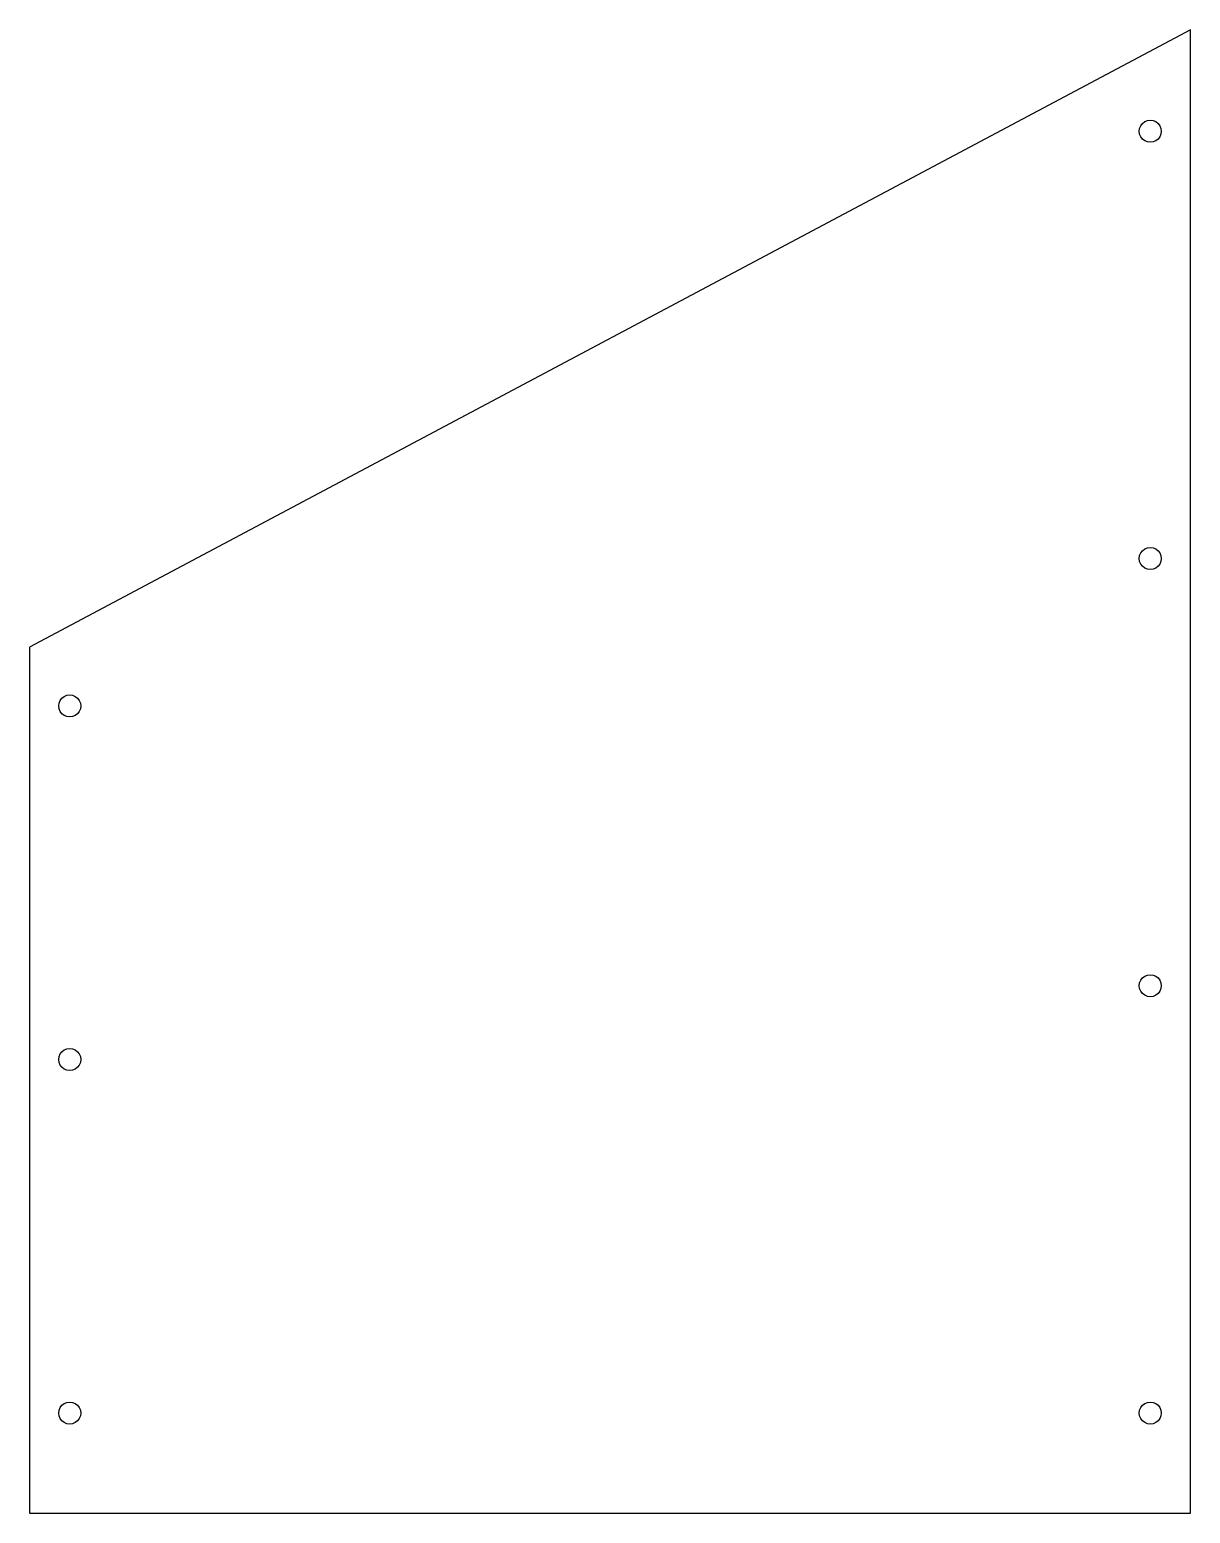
# Model space of a CAD drawing. Header units: metres. Extents: x -145 to 145, y 102 to 472.
import ezdxf

# ---------------------------------------------------------------- set-up
doc = ezdxf.new("R2010")
doc.units = ezdxf.units.M

msp = doc.modelspace()

# ---------------------------------------------------------------- linework, layer by layer
for p, q in [((144.75, 472.174), (-144.75, 318.244)), ((144.75, 102.245), (144.75, 472.174)), ((132.094, 447.569), (132.368, 448.232)), ((132.368, 448.232), (132.805, 448.801)), ((132.805, 448.801), (133.375, 449.238)), ((133.375, 449.238), (134.038, 449.513)), ((134.038, 449.513), (134.75, 449.607)), ((134.75, 449.607), (135.462, 449.513)), ((135.462, 449.513), (136.125, 449.238)), ((136.125, 449.238), (136.695, 448.801)), ((136.695, 448.801), (137.132, 448.232)), ((137.132, 448.232), (137.406, 447.569)), ((132, 446.857), (132.094, 447.569)), ((132.094, 446.145), (132, 446.857)), ((132.368, 445.482), (132.094, 446.145)), ((132.805, 444.912), (132.368, 445.482)), ((133.375, 444.475), (132.805, 444.912)), ((134.038, 444.201), (133.375, 444.475)), ((134.75, 444.107), (134.038, 444.201)), ((135.462, 444.201), (134.75, 444.107)), ((136.125, 444.475), (135.462, 444.201)), ((136.695, 444.912), (136.125, 444.475)), ((137.132, 445.482), (136.695, 444.912)), ((137.406, 446.145), (137.132, 445.482)), ((137.406, 447.569), (137.5, 446.857)), ((137.5, 446.857), (137.406, 446.145)), ((132, 340.32), (132.094, 341.031)), ((132.094, 341.031), (132.368, 341.695)), ((132.368, 341.695), (132.805, 342.264)), ((132.805, 342.264), (133.375, 342.701)), ((133.375, 342.701), (134.038, 342.976)), ((134.038, 342.976), (134.75, 343.07)), ((134.75, 343.07), (135.462, 342.976)), ((135.462, 342.976), (136.125, 342.701)), ((136.125, 342.701), (136.695, 342.264)), ((136.695, 342.264), (137.132, 341.695)), ((137.132, 341.695), (137.406, 341.031)), ((137.406, 341.031), (137.5, 340.32)), ((132.094, 339.608), (132, 340.32)), ((132.368, 338.945), (132.094, 339.608)), ((132.805, 338.375), (132.368, 338.945)), ((133.375, 337.938), (132.805, 338.375)), ((134.038, 337.663), (133.375, 337.938)), ((134.75, 337.57), (134.038, 337.663)), ((135.462, 337.663), (134.75, 337.57)), ((136.125, 337.938), (135.462, 337.663)), ((136.695, 338.375), (136.125, 337.938)), ((137.132, 338.945), (136.695, 338.375)), ((137.406, 339.608), (137.132, 338.945)), ((137.5, 340.32), (137.406, 339.608)), ((-144.75, 318.244), (-144.75, 102.245)), ((-137.5, 303.561), (-137.406, 304.273)), ((-137.406, 302.849), (-137.5, 303.561)), ((-137.406, 304.273), (-137.132, 304.936)), ((-137.132, 304.936), (-136.695, 305.506)), ((-136.695, 305.506), (-136.125, 305.943)), ((-136.125, 305.943), (-135.462, 306.218)), ((-135.462, 306.218), (-134.75, 306.311)), ((-134.75, 306.311), (-134.038, 306.218)), ((-134.038, 306.218), (-133.375, 305.943)), ((-133.375, 305.943), (-132.805, 305.506)), ((-132.805, 305.506), (-132.368, 304.936)), ((-132.368, 304.936), (-132.094, 304.273)), ((-132.094, 304.273), (-132, 303.561)), ((-132, 303.561), (-132.094, 302.849)), ((-137.132, 302.186), (-137.406, 302.849)), ((-136.695, 301.617), (-137.132, 302.186)), ((-136.125, 301.18), (-136.695, 301.617)), ((-135.462, 300.905), (-136.125, 301.18)), ((-134.75, 300.811), (-135.462, 300.905)), ((-134.038, 300.905), (-134.75, 300.811)), ((-133.375, 301.18), (-134.038, 300.905)), ((-132.805, 301.617), (-133.375, 301.18)), ((-132.368, 302.186), (-132.805, 301.617)), ((-132.094, 302.849), (-132.368, 302.186)), ((132, 233.782), (132.094, 234.494)), ((132.094, 233.071), (132, 233.782)), ((132.094, 234.494), (132.368, 235.157)), ((132.368, 232.407), (132.094, 233.071)), ((132.368, 235.157), (132.805, 235.727)), ((132.805, 235.727), (133.375, 236.164)), ((133.375, 236.164), (134.038, 236.439)), ((134.038, 236.439), (134.75, 236.532)), ((134.75, 236.532), (135.462, 236.439)), ((135.462, 236.439), (136.125, 236.164)), ((136.125, 236.164), (136.695, 235.727)), ((136.695, 235.727), (137.132, 235.157)), ((137.132, 235.157), (137.406, 234.494)), ((137.406, 233.071), (137.132, 232.407)), ((137.406, 234.494), (137.5, 233.782)), ((137.5, 233.782), (137.406, 233.071)), ((132.805, 231.838), (132.368, 232.407)), ((133.375, 231.401), (132.805, 231.838)), ((134.038, 231.126), (133.375, 231.401)), ((134.75, 231.032), (134.038, 231.126)), ((135.462, 231.126), (134.75, 231.032)), ((136.125, 231.401), (135.462, 231.126)), ((136.695, 231.838), (136.125, 231.401)), ((137.132, 232.407), (136.695, 231.838)), ((-137.5, 215.403), (-137.406, 216.115)), ((-137.406, 214.691), (-137.5, 215.403)), ((-137.406, 216.115), (-137.132, 216.778)), ((-137.132, 214.028), (-137.406, 214.691)), ((-137.132, 216.778), (-136.695, 217.348)), ((-136.695, 217.348), (-136.125, 217.785)), ((-136.125, 217.785), (-135.462, 218.06)), ((-135.462, 218.06), (-134.75, 218.153)), ((-134.75, 218.153), (-134.038, 218.06)), ((-134.038, 218.06), (-133.375, 217.785)), ((-133.375, 217.785), (-132.805, 217.348)), ((-132.805, 217.348), (-132.368, 216.778)), ((-132.368, 216.778), (-132.094, 216.115)), ((-132.094, 214.691), (-132.368, 214.028)), ((-132.094, 216.115), (-132, 215.403)), ((-132, 215.403), (-132.094, 214.691)), ((-136.695, 213.459), (-137.132, 214.028)), ((-136.125, 213.022), (-136.695, 213.459)), ((-135.462, 212.747), (-136.125, 213.022)), ((-134.75, 212.653), (-135.462, 212.747)), ((-134.038, 212.747), (-134.75, 212.653)), ((-133.375, 213.022), (-134.038, 212.747)), ((-132.805, 213.459), (-133.375, 213.022)), ((-132.368, 214.028), (-132.805, 213.459)), ((-136.695, 129.19), (-136.125, 129.627)), ((-136.125, 129.627), (-135.462, 129.902)), ((-135.462, 129.902), (-134.75, 129.995)), ((-134.75, 129.995), (-134.038, 129.902)), ((-134.038, 129.902), (-133.375, 129.627)), ((-133.375, 129.627), (-132.805, 129.19)), ((132.805, 129.19), (133.375, 129.627)), ((133.375, 129.627), (134.038, 129.902)), ((134.038, 129.902), (134.75, 129.995)), ((134.75, 129.995), (135.462, 129.902)), ((135.462, 129.902), (136.125, 129.627)), ((136.125, 129.627), (136.695, 129.19)), ((-137.5, 127.245), (-137.406, 127.957)), ((-137.406, 126.533), (-137.5, 127.245)), ((-137.406, 127.957), (-137.132, 128.62)), ((-137.132, 125.87), (-137.406, 126.533)), ((-137.132, 128.62), (-136.695, 129.19)), ((-136.695, 125.301), (-137.132, 125.87)), ((-132.805, 129.19), (-132.368, 128.62)), ((-132.368, 125.87), (-132.805, 125.301)), ((-132.368, 128.62), (-132.094, 127.957)), ((-132.094, 126.533), (-132.368, 125.87)), ((-132.094, 127.957), (-132, 127.245)), ((-132, 127.245), (-132.094, 126.533)), ((132, 127.245), (132.094, 127.957)), ((132.094, 126.533), (132, 127.245)), ((132.094, 127.957), (132.368, 128.62)), ((132.368, 125.87), (132.094, 126.533)), ((132.368, 128.62), (132.805, 129.19)), ((132.805, 125.301), (132.368, 125.87)), ((136.695, 129.19), (137.132, 128.62)), ((137.132, 125.87), (136.695, 125.301)), ((137.132, 128.62), (137.406, 127.957)), ((137.406, 126.533), (137.132, 125.87)), ((137.406, 127.957), (137.5, 127.245)), ((137.5, 127.245), (137.406, 126.533)), ((-136.125, 124.864), (-136.695, 125.301)), ((-135.462, 124.589), (-136.125, 124.864)), ((-134.75, 124.495), (-135.462, 124.589)), ((-134.038, 124.589), (-134.75, 124.495)), ((-133.375, 124.864), (-134.038, 124.589)), ((-132.805, 125.301), (-133.375, 124.864)), ((133.375, 124.864), (132.805, 125.301)), ((134.038, 124.589), (133.375, 124.864)), ((134.75, 124.495), (134.038, 124.589)), ((135.462, 124.589), (134.75, 124.495)), ((136.125, 124.864), (135.462, 124.589)), ((136.695, 125.301), (136.125, 124.864)), ((-144.75, 102.245), (144.75, 102.245))]:
    msp.add_line(p, q)

doc.saveas('drawing.dxf')
